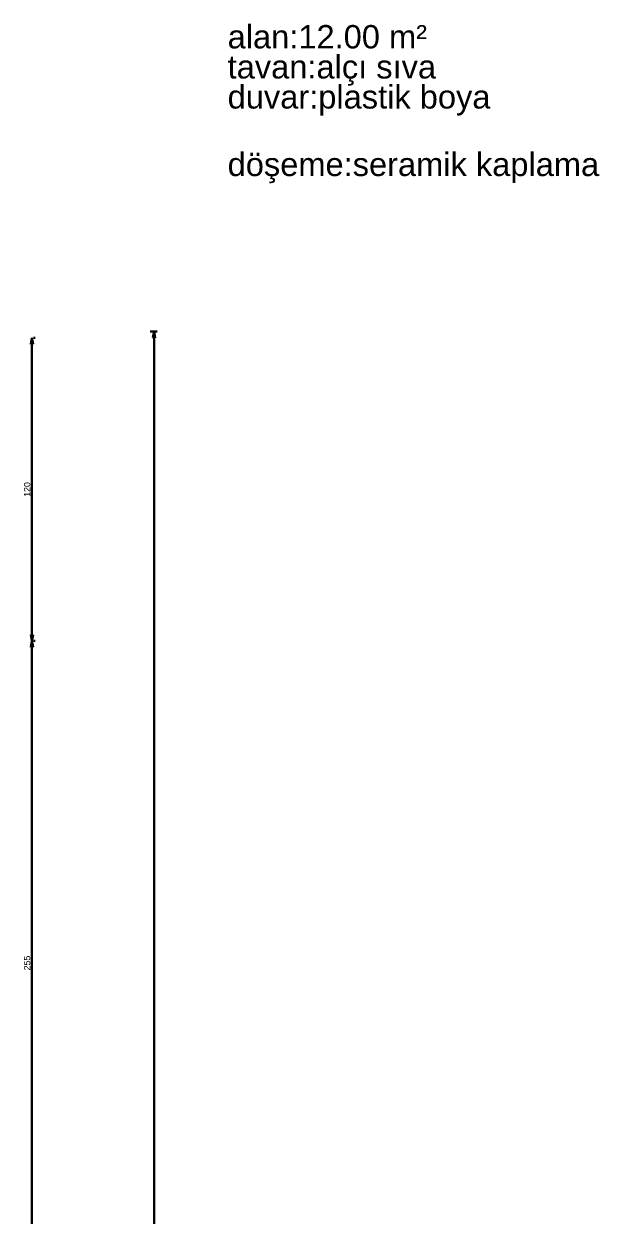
# Model space of a CAD drawing. Header units: millimetres. Extents: x -502 to 9998, y 2906 to 6004.
# Drawn here: x 2398.8 to 2626.5, y 4872.6 to 5344.3 of the extents above; entities that cross this region are included whole.
import ezdxf

# ---------------------------------------------------------------- set-up
doc = ezdxf.new("R2010")
doc.units = ezdxf.units.MM
doc.layers.add('YAZı', color=30, linetype='Continuous', lineweight=18)
doc.layers.add('ölçülendirme', color=80, linetype='Continuous', lineweight=30)
doc.styles.get("Standard").update_dxf_attribs({"font": 'arial.ttf'})

# ---------------------------------------------------------------- blocks, each defined once
blk = doc.blocks.new('_Closed')
at = {"color": 0, "linetype": 'ByBlock', "lineweight": -2}
for p, q in [((-1, 0.17), (0, 0)), ((-1, 0.17), (-1, -0.17)), ((0, 0), (-1, -0.17)), ((0, 0), (-1, 0))]:
    blk.add_line(p, q, dxfattribs=at)

msp = doc.modelspace()

# ---------------------------------------------------------------- linework, layer by layer
at = {"layer": 'ölçülendirme'}
for p, q in [((2448.82, 5222.42), (2451.57, 5222.42)), ((2402.6, 5219.92), (2403.23, 5219.92)), ((2402.6, 5099.92), (2403.23, 5099.92)), ((2402.6, 5099.92), (2403.23, 5099.92))]:
    msp.add_line(p, q, dxfattribs=at)
at = {"layer": 'ölçülendirme', "color": 90}
for p, q in [((2401.98, 5217.42), (2401.98, 5102.42)), ((2450.32, 5219.92), (2450.32, 3729.92)), ((2401.98, 5097.42), (2401.98, 4847.42))]:
    msp.add_line(p, q, dxfattribs=at)

# ---------------------------------------------------------------- block references
at = {"layer": 'ölçülendirme', "color": 90, "xscale": 2.5, "yscale": 2.5, "zscale": 2.5}
for p, rotation in [((2450.32, 5222.42), 90), ((2401.98, 5219.92), 90), ((2401.98, 5099.92), 270), ((2401.98, 5099.92), 90)]:
    msp.add_blockref('_Closed', p, dxfattribs=dict(at, rotation=rotation))

# ---------------------------------------------------------------- texts
at = {"layer": 'YAZı', "ltscale": 0.5}
for s, p in [('alan:12.00 m²', (2479.46, 5334.56)), ('tavan:alçı sıva', (2479.46, 5322.65)), ('duvar:plastik boya', (2479.46, 5310.75)), ('döşeme:seramik kaplama', (2479.46, 5284.02))]:
    msp.add_text(s, height=9.2419, dxfattribs=at).set_placement(p)
at = {"layer": 'ölçülendirme', "char_height": 2.5, "attachment_point": 5, "rotation": 90}
for s, insert in [('120', (2400.08, 5159.92)), ('255', (2400.08, 4972.42))]:
    msp.add_mtext(s, dxfattribs=dict(at, insert=insert))

doc.saveas('drawing.dxf')
